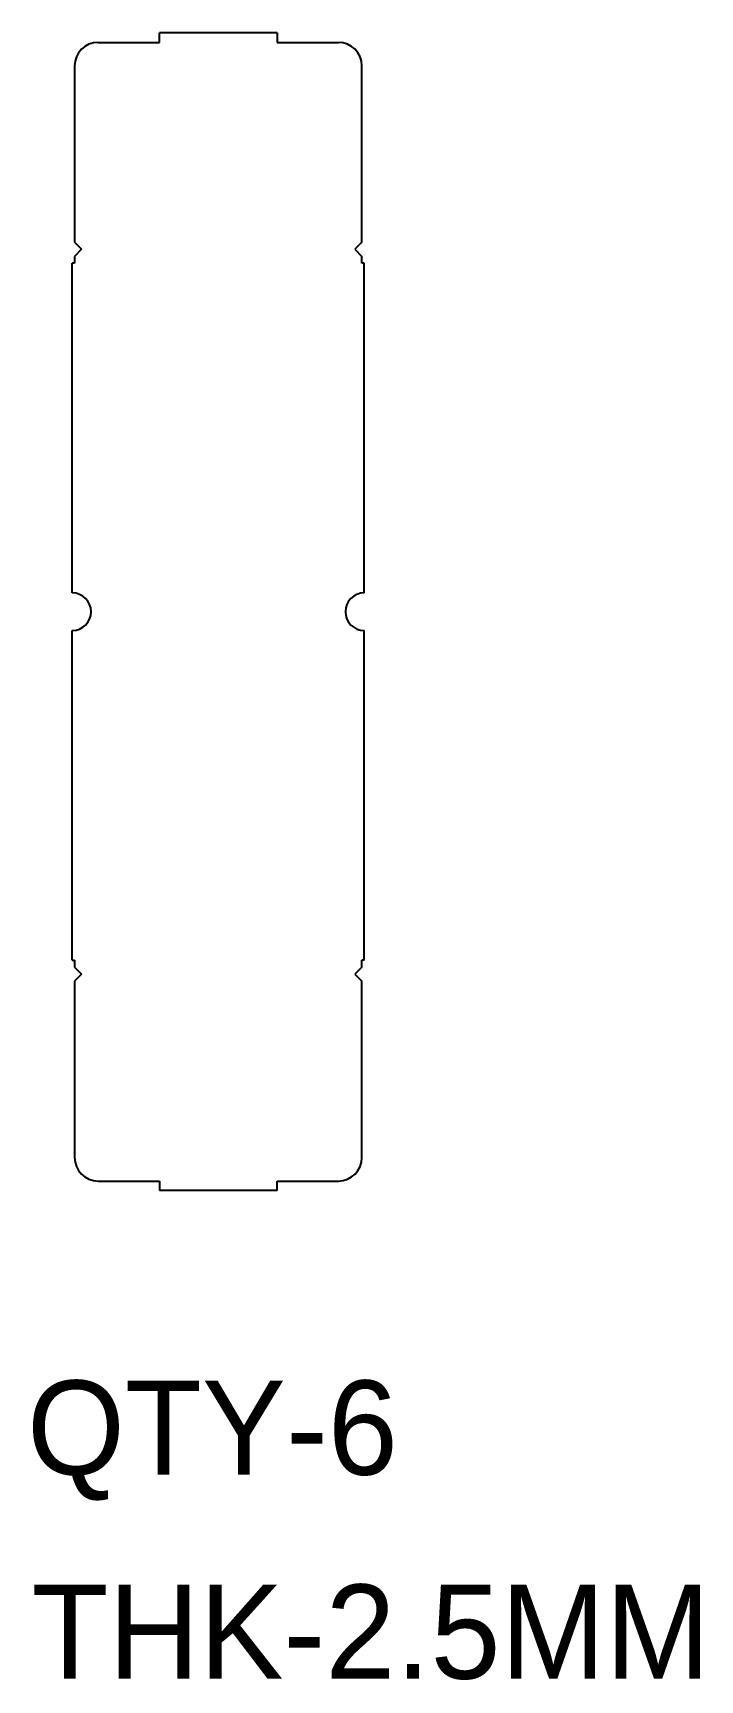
# Model space of a CAD drawing. Header units: millimetres. Extents: x -39 to 102, y -227 to 123.
import ezdxf

# ---------------------------------------------------------------- set-up
doc = ezdxf.new("R2010")
doc.units = ezdxf.units.MM
doc.styles.add('ACISOGDT', font='amgdt.shx')

msp = doc.modelspace()

# ---------------------------------------------------------------- linework, layer by layer
at = {"color": 7, "linetype": 'Continuous', "lineweight": 25}
for p, q in [((-12.5, 120.89), (-12.5, 122.89)), ((12.5, 122.89), (-12.5, 122.89)), ((12.5, 122.89), (12.5, 120.89)), ((-25.5, 120.89), (-12.5, 120.89)), ((12.5, 120.89), (25.5, 120.89)), ((-30.5, 115.89), (-30.5, 78.45)), ((30.5, 78.45), (30.5, 115.89)), ((-31, 4), (-31, 74)), ((-30.5, 74), (-31, 74)), ((-30.5, 75.45), (-30.5, 74)), ((30.5, 74), (30.5, 75.45)), ((31, 74), (30.5, 74)), ((31, 4), (31, 74)), ((-31, -74), (-31, -4)), ((31, -74), (31, -4)), ((-31, -74), (-30.5, -74)), ((-30.5, -74), (-30.5, -75.45)), ((31, -74), (30.5, -74)), ((30.5, -75.45), (30.5, -74)), ((-30.5, -78.45), (-30.5, -115.89)), ((30.5, -115.89), (30.5, -78.45)), ((-25.5, -120.89), (-12.5, -120.89)), ((-12.5, -120.89), (-12.5, -122.89)), ((12.5, -120.89), (25.5, -120.89)), ((12.5, -122.89), (12.5, -120.89)), ((12.5, -122.89), (-12.5, -122.89))]:
    msp.add_line(p, q, dxfattribs=at)
for p, q in [((-30.5, 78.45), (-29, 76.95)), ((-29, 76.95), (-30.5, 75.45)), ((30.5, 78.45), (29, 76.95)), ((29, 76.95), (30.5, 75.45)), ((-30.5, -75.45), (-29, -76.95)), ((30.5, -75.45), (29, -76.95)), ((-29, -76.95), (-30.5, -78.45)), ((29, -76.95), (30.5, -78.45))]:
    msp.add_line(p, q)
for centre, radius, start, end in [((-25.5, 115.89), 5, 90, 180), ((25.5, 115.89), 5, 0, 90), ((-31, 0), 4, 270, 90), ((31, 0), 4, 90, 270), ((-25.5, -115.89), 5, 180, 270), ((25.5, -115.89), 5, 270, 0)]:
    msp.add_arc(centre, radius, start, end, dxfattribs=at)

# ---------------------------------------------------------------- texts
at = {"lineweight": 25, "ltscale": 5, "char_height": 20, "attachment_point": 1, "style": 'ACISOGDT'}
for s, insert in [('QTY-6', (-40.61, -163.25)), ('THK-2.5MM', (-39.64, -206.57))]:
    msp.add_mtext_dynamic_manual_height_columns(s, width=5.6359, gutter_width=15.88, heights=[0], dxfattribs=dict(at, insert=insert))

doc.saveas('drawing.dxf')
